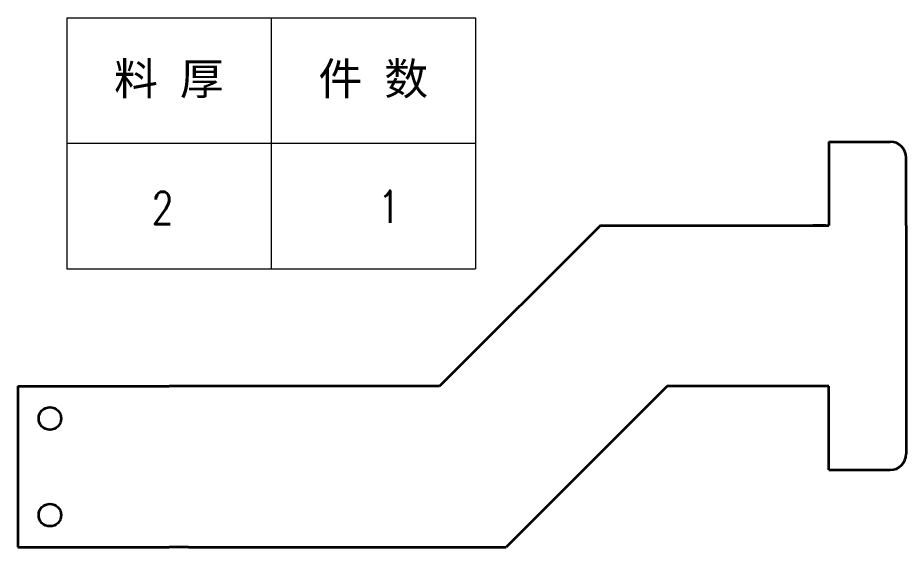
# Model space of a CAD drawing. Header units: millimetres. Extents: x 1333 to 44424, y -42879 to -1037.
# Drawn here: x 39817.7 to 40093.7, y -1772 to -1607.5 of the extents above; entities that cross this region are included whole.
import ezdxf
from ezdxf.enums import TextEntityAlignment as Align

# ---------------------------------------------------------------- set-up
doc = ezdxf.new("R2010")
doc.units = ezdxf.units.MM
doc.header["$LTSCALE"] = 0.5
doc.layers.add('标注线', color=3, linetype='Continuous', lineweight=18)
doc.layers.add('粗实线', color=7, linetype='Continuous', lineweight=35)
doc.styles.add('DIM', font='romans.shx', dxfattribs={"width": 0.8, "bigfont": 'bigfont.shx'})
doc.styles.get("Standard").update_dxf_attribs({"font": 'simplex.shx'})

# ---------------------------------------------------------------- blocks, each defined once
blk = doc.blocks.new('*T179')
at = {"color": 0, "linetype": 'ByBlock', "lineweight": -2, "transparency": 16777216}
for p, q in [((0, 0), (127, 0)), ((0, 0), (0, -78)), ((63.5, 0), (63.5, -78)), ((127, 0), (127, -78)), ((0, -39), (127, -39)), ((0, -78), (127, -78))]:
    blk.add_line(p, q, dxfattribs=at)
at = {"color": 0, "transparency": 16777216, "char_height": 10, "width": 60.5, "attachment_point": 5}
for s, insert in [('{\\fSimSun|b0|i0|c134|p2;料 厚}', (31.75, -19.5)), ('{\\fSimSun|b0|i0|c134|p2;件 数}', (95.25, -19.5))]:
    blk.add_mtext(s, dxfattribs=dict(at, insert=insert))
blk = doc.blocks.new('拆图参数')
blk.add_blockref('*T179', (-63.5, 78))
at = {"style": 'DIM', "width": 0.8}
blk.add_attdef('6', text='', height=10, dxfattribs=at).set_placement((-37.13, 18.91), align=Align.MIDDLE_LEFT)
blk.add_attdef('1', text='', height=10, dxfattribs=at).set_placement((36.65, 19.27), align=Align.MIDDLE_CENTER)

msp = doc.modelspace()

# ---------------------------------------------------------------- linework, layer by layer
at = {"layer": '粗实线', "lineweight": 35}
for p, q in [((40069.712, -1645.989), (40069.712, -1671.989)), ((40069.712, -1645.989), (40088.712, -1645.989)), ((40093.712, -1671.989), (40093.712, -1650.989)), ((39998.712, -1671.989), (39948.712, -1721.989)), ((39998.712, -1671.989), (40069.712, -1671.989)), ((40068.712, -1671.989), (40064.712, -1671.989)), ((40093.712, -1671.989), (40093.712, -1721.989)), ((39817.712, -1721.989), (39864.712, -1721.989)), ((39817.712, -1721.989), (39817.712, -1771.989)), ((39948.712, -1721.989), (39870.712, -1721.989)), ((40019.423, -1721.989), (39969.423, -1771.989)), ((40069.712, -1721.989), (40019.423, -1721.989)), ((40068.712, -1721.989), (40064.712, -1721.989)), ((40069.712, -1747.989), (40069.712, -1721.989)), ((40093.712, -1721.989), (40093.712, -1742.989)), ((40069.712, -1747.989), (40088.712, -1747.989)), ((39817.712, -1771.989), (39864.712, -1771.989)), ((39870.712, -1771.989), (39969.423, -1771.989))]:
    msp.add_line(p, q, dxfattribs=at)
at = {"layer": '粗实线', "lineweight": 35, "ltscale": 0.1}
for p, q in [((39868.712, -1721.989), (39864.712, -1721.989)), ((39868.712, -1771.989), (39864.712, -1771.989))]:
    msp.add_line(p, q, dxfattribs=at)
at = {"layer": '粗实线', "lineweight": 35, "ltscale": 0.05}
for p, q in [((39870.712, -1721.989), (39868.712, -1721.989)), ((39870.712, -1771.989), (39868.712, -1771.989))]:
    msp.add_line(p, q, dxfattribs=at)
at = {"layer": '粗实线', "lineweight": 35}
for centre in [(39827.712, -1731.989), (39827.712, -1761.989)]:
    msp.add_circle(centre, 3.5, dxfattribs=at)
for centre, start, end in [((40088.712, -1650.989), 0, 90), ((40088.712, -1742.989), 270, 0)]:
    msp.add_arc(centre, 5, start, end, dxfattribs=at)

# ---------------------------------------------------------------- block references
at = {"layer": '标注线'}
msp.add_blockref('拆图参数', (39896.403, -1685.491), dxfattribs=at).add_auto_attribs({'1': '1', '6': '2'})

doc.saveas('drawing.dxf')
